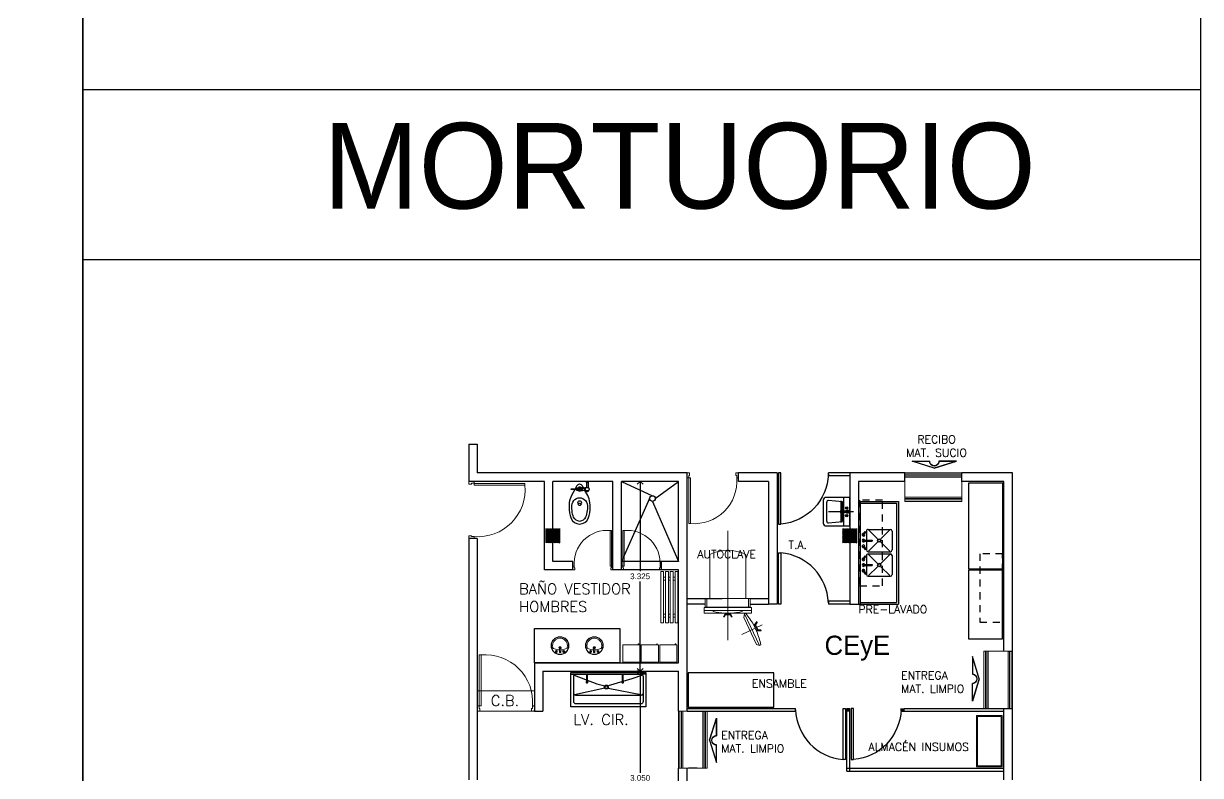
# Model space of a CAD drawing. Header units: millimetres. Extents: x 2523 to 2756, y 378 to 482.
# Drawn here: x 2716.28 to 2736.89, y 438.6 to 451.77 of the extents above; entities that cross this region are included whole.
import ezdxf
from ezdxf.enums import TextEntityAlignment as Align

# ---------------------------------------------------------------- set-up
doc = ezdxf.new("R2010")
doc.units = ezdxf.units.MM
doc.linetypes.add('REF ONCO-QUERETARO$0$HIDDEN', pattern=[0.375, 0.25, -0.125])
doc.layers.get('Defpoints').update_dxf_attribs({"color": 8})
for name, color, linetype in [('CANCEL', 6, 'Continuous'), ('CANCELES', 6, 'Continuous'), ('COLUMNAS PSC', 5, 'Continuous'), ('DUROCK', 101, 'Continuous'), ('MOB FIJO', 161, 'Continuous'), ('MOBSANIT', 161, 'Continuous'), ('MS', 8, 'Continuous'), ('PSC HATCH COLUMNAS', 9, 'Continuous'), ('PSC LINEAS AUX', 8, 'Continuous'), ('PSC MOB CARP', 161, 'Continuous'), ('PSC_MUROS PRINCIPALES', 1, 'Continuous'), ('TEXTO ZONAS', 4, 'Continuous')]:
    doc.layers.add(name, color=color, linetype=linetype)
for name, color, linetype, lineweight in [('PSC CANCELERIA', 6, 'Continuous', 9), ('PSC MOB Y EQUIP', 8, 'Continuous', 9), ('PSC PUERTAS M', 7, 'Continuous', 9), ('PSC TEXTOS', 3, 'Continuous', 13)]:
    doc.layers.add(name, color=color, linetype=linetype, lineweight=lineweight)
doc.styles.add('ARIAL', font='arial.ttf')
doc.styles.add('ROMANS', font='romans.shx')
doc.styles.add('STYLE1', font='GOTHIC.TTF')
doc.dimstyles.new('ARIAL', dxfattribs={"dimtxt": 0.1, "dimasz": 0.1, "dimexe": 0.05, "dimexo": 0, "dimgap": 0.04, "dimtad": 0, "dimtih": 1, "dimtoh": 1, "dimdec": 3, "dimzin": 0, "dimdsep": 46, "dimtxsty": 'ARIAL', "dimblk": 'OPEN90', "dimcen": 0.09, "dimclrd": 256, "dimclre": 256, "dimclrt": 30, "dimadec": 0, "dimazin": 0, "dimtm": 1e-09, "dimtfac": 1, "dimtdec": 3, "dimtofl": 0, "dimtmove": 2, "dimatfit": 2, "dimldrblk": 'OPEN90', "dimfxl": 1, "dimtolj": 1, "dimtzin": 0, "dimarcsym": 0})
pattern_1 = [(45, (629.889633, -834.860485), (-0.01122532015, 0.01122532015), [])]

# ---------------------------------------------------------------- blocks, each defined once
blk = doc.blocks.new('new blockE3')
at = {"layer": 'MOBSANIT'}
for p, q in [((-116.855, 80.52), (-117.457, 80.632)), ((-116.797, 80.52), (-116.265, 80.632)), ((-117.273, 80.354), (-116.855, 80.479)), ((-116.661, 80.442), (-116.797, 80.479)), ((-116.262, 80.288), (-116.661, 80.442)), ((-117.519, 80.274), (-117.419, 80.274)), ((-117.46, 80.288), (-117.273, 80.354)), ((-116.203, 80.274), (-116.303, 80.274))]:
    blk.add_line(p, q, dxfattribs=at)
blk.add_lwpolyline([(-116.203, 80.844), (-116.203, 80.244), (-117.519, 80.244), (-117.519, 80.844)], close=True, dxfattribs=at)
blk.add_lwpolyline([(-117.429, 80.274, -0.414214), (-117.469, 80.314), (-117.469, 80.754, -0.414214), (-117.429, 80.794), (-116.293, 80.794, -0.414214), (-116.253, 80.754), (-116.253, 80.314, -0.414214), (-116.293, 80.274), (-117.429, 80.274)], format="xyb", close=True, dxfattribs=at)
for points in [[(-117.469, 80.604, -0.414214), (-117.429, 80.644), (-116.293, 80.644, -0.414214), (-116.253, 80.604)], [(-117.101, 80.274), (-117.101, 80.412, 1), (-117.121, 80.412), (-117.121, 80.274)], [(-116.475, 80.274), (-116.475, 80.412, 1), (-116.495, 80.412), (-116.495, 80.274)]]:
    blk.add_lwpolyline(points, format="xyb", dxfattribs=at)
for radius in [0.0354, 0.0254]:
    blk.add_circle((-116.826, 80.5), radius, dxfattribs=at)
for centre in [(-117.111, 80.412), (-116.485, 80.412)]:
    blk.add_arc(centre, 0.015, 311.8103, 228.1897, dxfattribs=at)
blk = doc.blocks.new('P90')
at = {"color": 2}
for points in [[(-0.016, 0), (0, 0), (0, -0.043), (-0.044, -0.043), (-0.044, -0.028), (-0.085, -0.028), (-0.085, 0), (-0.068, 0)], [(-0.016, -0.9), (0, -0.9), (0, -0.857), (-0.044, -0.857), (-0.044, -0.872), (-0.085, -0.872), (-0.085, -0.9), (-0.068, -0.9)]]:
    blk.add_lwpolyline(points, dxfattribs=at)
blk.add_lwpolyline([(-0.888, -0.868), (-0.085, -0.868), (-0.888, -0.868), (-0.888, -0.841), (-0.085, -0.841), (-0.085, -0.868)], close=True, dxfattribs=at)
at = {"color": 8}
blk.add_arc((-0.142, -0.775), 0.749, 85.6549, 185.0497, dxfattribs=at)
blk = doc.blocks.new('esterilz202038')
for p, q in [((-0.651, 0.267), (-0.662, 0.244)), ((-0.662, 0.244), (-0.109, -0.019)), ((-0.662, 0.244), (-0.646, 0.19)), ((-0.473, -0.07), (-0.301, 0.291)), ((-0.391, 0.219), (-0.299, 0.175)), ((-0.646, 0.19), (-0.175, -0.034)), ((-0.424, 0.197), (-0.297, 0.137)), ((-0.391, 0.2), (-0.314, 0.164)), ((-0.109, -0.019), (-0.1, 0.005)), ((-0.1, -0.729), (-0.1, 0.101)), ((0, 0.101), (-0.1, 0.101)), ((-0.05, -0.059), (-0.05, 0.101)), ((0, -0.729), (0, 0.101)), ((0.16, 0.081), (0.01, 0.081)), ((0.01, -0.709), (0.01, 0.081)), ((0.01, 0.051), (0.01, -0.679)), ((0.01, 0.051), (0.16, 0.051)), ((0.16, -0.709), (0.16, 0.081)), ((0.16, -0.679), (0.16, 0.051)), ((0.93, 0.001), (0.16, 0.001)), ((-0.109, -0.019), (-0.175, -0.034)), ((1.345, -0.314), (-0.568, -0.314)), ((-0.128, -0.356), (-0.128, -0.271)), ((-0.114, -0.349), (-0.114, -0.278)), ((-0.05, -0.569), (-0.05, -0.729)), ((-0.1, -0.729), (0, -0.729)), ((0.01, -0.679), (0.16, -0.679)), ((0.16, -0.709), (0.01, -0.709)), ((0.93, -0.629), (0.16, -0.629))]:
    blk.add_line(p, q)
for points in [[(-0.406, 0.189), (-0.407, 0.274), (-0.391, 0.266), (-0.39, 0.181)], [(-0.314, 0.145), (-0.245, 0.197), (-0.26, 0.204), (-0.329, 0.152)], [(-0.1, -0.271), (-0.164, -0.238), (-0.164, -0.252), (-0.1, -0.285)], [(-0.1, -0.356), (-0.164, -0.387), (-0.164, -0.373), (-0.1, -0.342)]]:
    blk.add_lwpolyline(points)
blk.add_lwpolyline([(-0.1, -0.369, 0.023877), (-0.071, -0.569), (-0.05, -0.569), (-0.05, -0.059), (-0.071, -0.059, 0.023732), (-0.1, -0.259)], format="xyb")
for centre, radius, start, end in [((-1.288, -2.182), 2.531, 69.9503, 75.4215), ((-1.616, -2.06), 2.562, 53.724, 59.115), ((0.286, -0.314), 0.717, 333.9363, 26.0637)]:
    blk.add_arc(centre, radius, start, end)
blk = doc.blocks.new('t1')
at = {"layer": 'MOBSANIT'}
for p, q in [((2421.926, 1048.605), (2421.226, 1048.605)), ((2421.226, 1046.805), (2421.226, 1048.605)), ((2421.896, 1048.575), (2421.256, 1048.575)), ((2421.256, 1046.835), (2421.256, 1048.575)), ((2421.896, 1046.805), (2421.896, 1048.605)), ((2421.926, 1046.805), (2421.926, 1048.605)), ((2421.336, 1047.755), (2421.336, 1048.085)), ((2421.756, 1048.115), (2421.366, 1048.115)), ((2421.376, 1048.105), (2421.533, 1047.949)), ((2421.59, 1047.949), (2421.746, 1048.105)), ((2421.786, 1047.928), (2421.786, 1048.085)), ((2421.807, 1048.082), (2421.793, 1048.073)), ((2421.83, 1048.016), (2421.793, 1048.073)), ((2421.843, 1048.025), (2421.807, 1048.082)), ((2421.376, 1047.735), (2421.533, 1047.892)), ((2421.59, 1047.892), (2421.746, 1047.735)), ((2421.836, 1047.928), (2421.686, 1047.928)), ((2421.686, 1047.912), (2421.686, 1047.928)), ((2421.836, 1047.912), (2421.686, 1047.912)), ((2421.786, 1047.755), (2421.786, 1047.912)), ((2421.843, 1048.025), (2421.83, 1048.016)), ((2421.836, 1047.912), (2421.836, 1047.928)), ((2421.336, 1047.326), (2421.336, 1047.656)), ((2421.756, 1047.725), (2421.366, 1047.725)), ((2421.756, 1047.686), (2421.366, 1047.686)), ((2421.376, 1047.676), (2421.533, 1047.52)), ((2421.59, 1047.52), (2421.746, 1047.676)), ((2421.786, 1047.499), (2421.786, 1047.656)), ((2421.83, 1047.825), (2421.793, 1047.767)), ((2421.807, 1047.759), (2421.793, 1047.767)), ((2421.807, 1047.653), (2421.793, 1047.644)), ((2421.83, 1047.587), (2421.793, 1047.644)), ((2421.843, 1047.816), (2421.807, 1047.759)), ((2421.843, 1047.596), (2421.807, 1047.653)), ((2421.843, 1047.816), (2421.83, 1047.825)), ((2421.376, 1047.306), (2421.533, 1047.463)), ((2421.59, 1047.463), (2421.746, 1047.306)), ((2421.836, 1047.499), (2421.686, 1047.499)), ((2421.686, 1047.483), (2421.686, 1047.499)), ((2421.836, 1047.483), (2421.686, 1047.483)), ((2421.786, 1047.326), (2421.786, 1047.483)), ((2421.843, 1047.596), (2421.83, 1047.587)), ((2421.836, 1047.483), (2421.836, 1047.499)), ((2421.756, 1047.296), (2421.366, 1047.296)), ((2421.83, 1047.396), (2421.793, 1047.338)), ((2421.807, 1047.33), (2421.793, 1047.338)), ((2421.843, 1047.387), (2421.807, 1047.33)), ((2421.843, 1047.387), (2421.83, 1047.396)), ((2421.896, 1046.835), (2421.256, 1046.835)), ((2421.926, 1046.805), (2421.226, 1046.805))]:
    blk.add_line(p, q, dxfattribs=at)
for centre, radius in [((2421.561, 1047.92), 0.03), ((2421.561, 1047.92), 0.025), ((2421.561, 1047.491), 0.03), ((2421.561, 1047.491), 0.025)]:
    blk.add_circle(centre, radius, dxfattribs=at)
for centre, radius, start, end in [((2421.366, 1048.085), 0.03, 90, 180), ((2421.756, 1048.085), 0.03, 0, 90), ((2421.836, 1048.02), 0.024, 141.8369, 102.8945), ((2421.836, 1047.92), 0.024, 199.4712, 160.5288), ((2421.366, 1047.755), 0.03, 180, 270), ((2421.366, 1047.656), 0.03, 90, 180), ((2421.756, 1047.755), 0.03, 270, 0), ((2421.756, 1047.656), 0.03, 0, 90), ((2421.836, 1047.82), 0.024, 257.1055, 218.1631), ((2421.836, 1047.591), 0.024, 141.8369, 102.8945), ((2421.836, 1047.491), 0.024, 199.4712, 160.5288), ((2421.366, 1047.326), 0.03, 180, 270), ((2421.756, 1047.326), 0.03, 270, 0), ((2421.836, 1047.391), 0.024, 257.1055, 218.1631)]:
    blk.add_arc(centre, radius, start, end, dxfattribs=at)
blk = doc.blocks.new('REF ONCO-QUERETARO$0$F')
at = {"color": 8}
for p, q in [((0, 0), (-0.241, 0.781)), ((-0.241, 0.781), (-0.241, 0.161)), ((0, 0), (-0.241, -0.781)), ((-0.241, -0.781), (-0.241, -0.161))]:
    blk.add_line(p, q, dxfattribs=at)
at = {"color": 4, "const_width": 0.0158}
blk.add_lwpolyline([(-0.225, 0.676), (-0.016, 0), (-0.225, -0.676), (-0.225, -0.176, 0.914559), (-0.225, 0.176)], format="xyb", close=True, dxfattribs=at)
at = {"color": 8}
blk.add_arc((-0.241, 0), 0.161, 270, 90, dxfattribs=at)
blk = doc.blocks.new('A$C65B3535D')
at = {"color": 8, "lineweight": 9}
for p, q in [((0.079, 0.259), (0.103, 0.259)), ((0.091, 0.247), (0.091, 0.271)), ((0.168, 0.255), (0.144, 0.255)), ((0.233, 0.259), (0.21, 0.259)), ((0.221, 0.247), (0.221, 0.271)), ((0.164, 0.196), (0.148, 0.196))]:
    blk.add_line(p, q, dxfattribs=at)
at = {"lineweight": 9}
for points in [[(0.076, 0.255, -0.247805), (0.087, 0.244, 0.116963), (0.095, 0.244, -0.247805), (0.106, 0.255, 0.116963), (0.106, 0.263, -0.247805), (0.095, 0.274, 0.116963), (0.087, 0.274, -0.247805), (0.076, 0.263, 0.116963)], [(0.164, 0.196), (0.168, 0.255, 0.015831), (0.168, 0.255), (0.168, 0.272, 0.414214), (0.165, 0.274), (0.147, 0.274, 0.414214), (0.144, 0.272), (0.144, 0.255, 0.015831), (0.144, 0.255), (0.148, 0.196, -0.015831), (0.148, 0.196), (0.148, 0.184, 0.414214), (0.151, 0.181), (0.161, 0.181, 0.414214), (0.164, 0.184), (0.164, 0.196, -0.015831)], [(0.237, 0.255, 0.247805), (0.225, 0.244, -0.116963), (0.218, 0.244, 0.247805), (0.206, 0.255, -0.116963), (0.206, 0.263, 0.247805), (0.218, 0.274, -0.116963), (0.225, 0.274, 0.247805), (0.237, 0.263, -0.116963)]]:
    blk.add_lwpolyline(points, format="xyb", close=True, dxfattribs=at)
for centre, radius in [((0.156, 0.156), 0.156), ((0.091, 0.259), 0.00217), ((0.091, 0.259), 0.00217), ((0.156, 0.268), 0.00331), ((0.221, 0.259), 0.00217), ((0.221, 0.259), 0.00217)]:
    blk.add_circle(centre, radius, dxfattribs=at)
at = {"color": 8, "lineweight": 9}
blk.add_circle((0.156, 0.156), 0.15, dxfattribs=at)
for centre, radius, start, end in [((0.156, -0.049), 0.281, 92.1328, 121.2779), ((0.091, 0.259), 0.0145, 106.4867, 163.5133), ((0.091, 0.259), 0.0145, 196.4867, 253.5133), ((0.091, 0.259), 0.0145, 16.4867, 73.5133), ((0.091, 0.259), 0.0145, 286.4867, 343.5133), ((0.156, 0.194), 0.0193, 118.3264, 62.8889), ((0.156, -0.049), 0.281, 58.7221, 87.8672), ((0.221, 0.259), 0.0145, 106.4867, 163.5133), ((0.221, 0.259), 0.0145, 196.4867, 253.5133), ((0.221, 0.259), 0.0145, 16.4867, 73.5133), ((0.221, 0.259), 0.0145, 286.4867, 343.5133), ((0.156, 0.156), 0.13, 158.4712, 21.5288), ((0.156, 0.194), 0.0121, 135.5831, 230.2082), ((0.156, 0.194), 0.0121, 309.7918, 44.4169)]:
    blk.add_arc(centre, radius, start, end, dxfattribs=at)
blk = doc.blocks.new('A$C05C22262')
for p, q in [((0.037, 0.735), (0.037, 0.644)), ((0.067, 0.735), (0.067, 0.644)), ((0.135, 0.63), (0.098, 0.63)), ((0.135, 0.599), (0.098, 0.599))]:
    blk.add_line(p, q)
at = {"color": 8}
for p, q in [((0.038, 0.735), (0.038, 0.742)), ((0.052, 0.735), (0.052, 0.742)), ((0.066, 0.735), (0.066, 0.742)), ((0.098, 0.632), (0.085, 0.632)), ((0.185, 0.61), (0.185, 0.62)), ((0.221, 0.627), (0.218, 0.627)), ((0.234, 0.624), (0.221, 0.624)), ((0.033, 0.586), (0.033, 0.584)), ((0.037, 0.579), (0.037, 0.584)), ((0.052, 0.579), (0.052, 0.584)), ((0.067, 0.579), (0.067, 0.584)), ((0.071, 0.586), (0.071, 0.584)), ((0.085, 0.615), (0.098, 0.615)), ((0.098, 0.598), (0.085, 0.598)), ((0.19, 0.615), (0.18, 0.615)), ((0.221, 0.603), (0.218, 0.603)), ((0.234, 0.615), (0.221, 0.615)), ((0.234, 0.606), (0.221, 0.606))]:
    blk.add_line(p, q, dxfattribs=at)
for points in [[(0.085, 0.635, 0.154601), (0.073, 0.644), (0.032, 0.644, 0.455032), (0.032, 0.586), (0.071, 0.586, 0.259938), (0.085, 0.595)], [(0.112, 0.63), (0.133, 0.668, -0.290731), (0.183, 0.7), (0.185, 0.7), (0.187, 0.7, -0.290731), (0.237, 0.668), (0.264, 0.619)], [(0.269, 0.611), (0.328, 0.505, -0.085425), (0.366, 0.379), (0.37, 0.328), (0.37, 0.304, -0.095638), (0.336, 0.101, -0.260174), (0.185, 0, -0.260174), (0.034, 0.101, -0.095638), (0, 0.304), (0, 0.328), (0.004, 0.379, -0.085425), (0.042, 0.505), (0.091, 0.592)]]:
    blk.add_lwpolyline(points, format="xyb")
for points in [[(0.025, 0.75), (0.079, 0.75, -0.443315), (0.071, 0.742), (0.033, 0.742, -0.443315)], [(0.254, 0.611), (0.329, 0.609, 0.421553), (0.334, 0.614), (0.334, 0.616, 0.421553), (0.329, 0.621), (0.254, 0.619)], [(0.049, 0.579), (0.056, 0.579), (0.056, 0.577, -0.414214), (0.054, 0.575), (0.051, 0.575, -0.414214), (0.049, 0.577)]]:
    blk.add_lwpolyline(points, format="xyb", close=True, dxfattribs=at)
for points in [[(0.072, 0.742), (0.072, 0.735), (0.033, 0.735), (0.033, 0.742)], [(0.198, 0.622), (0.198, 0.607), (0.185, 0.6), (0.172, 0.607), (0.172, 0.622), (0.185, 0.63)], [(0.234, 0.599), (0.221, 0.599), (0.221, 0.631), (0.234, 0.631)], [(0.247, 0.604), (0.234, 0.604), (0.234, 0.626), (0.247, 0.626)], [(0.254, 0.608), (0.247, 0.608), (0.247, 0.622), (0.254, 0.622)], [(0.032, 0.584), (0.073, 0.584), (0.073, 0.579), (0.032, 0.579)]]:
    blk.add_lwpolyline(points, close=True, dxfattribs=at)
blk.add_lwpolyline([(0.085, 0.592), (0.085, 0.638), (0.098, 0.638), (0.098, 0.592)], close=True)
blk.add_lwpolyline([(0.159, 0.592), (0.135, 0.592), (0.135, 0.638), (0.159, 0.638)])
blk.add_lwpolyline([(0.185, 0.463, 0.094025), (0.131, 0.451, 0.231007), (0.052, 0.359), (0.052, 0.359, 0.115347), (0.08, 0.121, 0.246972), (0.185, 0.05, 0.246972), (0.29, 0.121, 0.115347), (0.318, 0.359), (0.318, 0.359, 0.231007), (0.239, 0.451, 0.094025)], format="xyb", close=True)
for radius in [0.035, 0.0095]:
    blk.add_circle((0.185, 0.615), radius)
blk.add_circle((0.185, 0.37), 0.0362, dxfattribs=at)
blk.add_arc((0.185, 0.331), 0.0362, 32.8341, 147.1659, dxfattribs=at)
blk = doc.blocks.new('WC')
at = {"layer": 'MOBSANIT', "rotation": 180}
blk.add_blockref('A$C05C22262', (0.17, 0.75), dxfattribs=at)
blk = doc.blocks.new('CASILLERO')
blk.add_lwpolyline([(0.15, 0), (-0.15, 0), (-0.15, 0.3), (0.15, 0.3)], close=True)
blk.add_lwpolyline([(0.12, 0), (0.12, -0.02), (0.13, -0.02), (0.13, 0)])
blk.add_circle((0.125, -0.015), 0.00353)
blk = doc.blocks.new('A$C5EB722BF')
at = {"layer": 'PSC MOB Y EQUIP'}
for p, q in [((0, 0.9), (0, 0)), ((0.05, 0.9), (0, 0.9)), ((0.05, 0.9), (0.05, 0)), ((0.083, 0.9), (0.083, 0)), ((0.133, 0.9), (0.083, 0.9)), ((0.133, 0.9), (0.133, 0)), ((0.167, 0), (0.167, 0.9)), ((0.217, 0.9), (0.167, 0.9)), ((0.217, 0), (0.217, 0.9)), ((0.3, 0.9), (0.25, 0.9)), ((0.25, 0), (0.25, 0.9)), ((0.3, 0), (0.3, 0.9)), ((0.083, 0.8), (0.05, 0.8)), ((0.083, 0.75), (0.05, 0.75)), ((0.167, 0.8), (0.133, 0.8)), ((0.167, 0.75), (0.133, 0.75)), ((0.25, 0.8), (0.217, 0.8)), ((0.25, 0.75), (0.217, 0.75)), ((0, 0), (0.05, 0)), ((0.05, 0.15), (0.083, 0.15)), ((0.05, 0.1), (0.083, 0.1)), ((0.083, 0), (0.133, 0)), ((0.133, 0.15), (0.167, 0.15)), ((0.133, 0.1), (0.167, 0.1)), ((0.167, 0), (0.217, 0)), ((0.217, 0.15), (0.25, 0.15)), ((0.217, 0.1), (0.25, 0.1)), ((0.25, 0), (0.3, 0))]:
    blk.add_line(p, q, dxfattribs=at)
blk = doc.blocks.new('CIRUGIA opc7$0$134')
at = {"linetype": 'Continuous'}
for p, q in [((-0.45, -0.45), (-0.45, 0.45)), ((-0.45, 0.45), (0, 0.45)), ((-0.43, -0.43), (-0.43, 0.43)), ((-0.43, 0.43), (-0.02, 0.43)), ((-0.02, -0.43), (-0.02, 0.43)), ((0, -0.45), (0, 0.45)), ((-0.45, -0.45), (0, -0.45)), ((-0.43, -0.43), (-0.02, -0.43))]:
    blk.add_line(p, q, dxfattribs=at)
blk = doc.blocks.new('PK100')
at = {"layer": 'CANCEL'}
blk.add_lwpolyline([(-0.978, -0.025), (-0.978, 0.975), (-0.931, 0.975), (-0.931, -0.025), (-0.978, -0.025), (-0.978, 0.965)], dxfattribs=at)
blk.add_arc((-1.019, -0.041), 1.02, 2.3148, 85.014, dxfattribs=at)
blk = doc.blocks.new('_Open90')
at = {"color": 0, "linetype": 'ByBlock', "lineweight": -2}
for p, q in [((0, 0), (-1, 0)), ((-0.5, 0.5), (0, 0)), ((0, 0), (-0.5, -0.5))]:
    blk.add_line(p, q, dxfattribs=at)
blk = doc.blocks.new('*D518')
at = {"lineweight": -2, "transparency": 16777216}
for p, q in [((2727.08, 440.43), (2727.03, 440.43)), ((2727.08, 440.33), (2727.08, 438.652)), ((2727.08, 437.48), (2727.08, 438.47)), ((2727.08, 437.38), (2727.13, 437.38))]:
    blk.add_line(p, q, dxfattribs=at)
at = {"layer": 'Defpoints', "color": 0, "transparency": 16777216}
for p in [(2727.08, 440.43), (2727.08, 440.43), (2727.08, 437.38)]:
    blk.add_point(p, dxfattribs=at)
at = {"lineweight": -2, "transparency": 16777216, "xscale": 0.1, "yscale": 0.1, "zscale": 0.1}
for p, rotation in [((2727.08, 440.43), 90), ((2727.08, 437.38), 270)]:
    blk.add_blockref('_Open90', p, dxfattribs=dict(at, rotation=rotation))
at = {"color": 30, "transparency": 16777216, "insert": (2727.08, 438.561), "char_height": 0.1, "attachment_point": 5, "style": 'ARIAL'}
blk.add_mtext('\\A1;3.050', dxfattribs=at)
blk = doc.blocks.new('*D519')
at = {"lineweight": -2, "transparency": 16777216}
for p, q in [((2727.08, 443.755), (2727.03, 443.755)), ((2727.08, 443.655), (2727.08, 442.183)), ((2727.08, 440.53), (2727.08, 442.001)), ((2727.08, 440.43), (2727.03, 440.43))]:
    blk.add_line(p, q, dxfattribs=at)
at = {"layer": 'Defpoints', "color": 0, "transparency": 16777216}
for p in [(2727.08, 443.755), (2727.08, 443.755), (2727.08, 440.43)]:
    blk.add_point(p, dxfattribs=at)
at = {"lineweight": -2, "transparency": 16777216, "xscale": 0.1, "yscale": 0.1, "zscale": 0.1}
for p, rotation in [((2727.08, 443.755), 90), ((2727.08, 440.43), 270)]:
    blk.add_blockref('_Open90', p, dxfattribs=dict(at, rotation=rotation))
at = {"color": 30, "transparency": 16777216, "insert": (2727.08, 442.092), "char_height": 0.1, "attachment_point": 5, "style": 'ARIAL'}
blk.add_mtext('\\A1;3.325', dxfattribs=at)
blk = doc.blocks.new('new block2233r')
at = {"layer": 'MOBSANIT', "linetype": 'Continuous'}
for p, q in [((-98.994, 88.759), (-98.994, 88.259)), ((-98.944, 88.698), (-98.944, 88.536)), ((-98.691, 88.676), (-98.691, 88.342)), ((-99.16, 88.509), (-98.971, 88.509)), ((-99.062, 88.582), (-99.023, 88.582)), ((-99.062, 88.571), (-99.023, 88.571)), ((-99.062, 88.447), (-99.023, 88.447)), ((-98.957, 88.509), (-98.93, 88.509)), ((-98.944, 88.523), (-98.944, 88.496)), ((-98.944, 88.482), (-98.944, 88.32)), ((-98.917, 88.509), (-98.722, 88.509))]:
    blk.add_line(p, q, dxfattribs=at)
blk.add_lwpolyline([(-99.096, 88.759), (-99.096, 88.259), (-98.681, 88.259, 0.414214), (-98.631, 88.309), (-98.631, 88.709, 0.414214), (-98.681, 88.759), (-99.096, 88.759)], format="xyb", close=True, dxfattribs=at)
for points in [[(-98.723, 88.706), (-98.97, 88.684), (-98.97, 88.334), (-98.723, 88.312)], [(-99.039, 88.493), (-99.039, 88.482), (-99.073, 88.482), (-99.073, 88.536), (-99.039, 88.536), (-99.039, 88.525)]]:
    blk.add_lwpolyline(points, dxfattribs=at)
blk.add_lwpolyline([(-98.927, 88.519), (-99.062, 88.526), (-99.062, 88.492), (-98.927, 88.499)], close=True, dxfattribs=at)
for centre in [(-99.042, 88.577), (-99.042, 88.442)]:
    blk.add_circle(centre, 0.0203, dxfattribs=at)
for centre, start, end in [((-98.721, 88.676), 0, 95.1134), ((-98.721, 88.342), 264.8866, 360)]:
    blk.add_arc(centre, 0.03, start, end, dxfattribs=at)

msp = doc.modelspace()

# ---------------------------------------------------------------- hatches: boundary and pattern name
at = {"layer": 'PSC HATCH COLUMNAS', "linetype": 'Continuous'}
h = msp.add_hatch(dxfattribs=at)
h.set_pattern_fill('LINE', color=256, scale=0.005, angle=45, style=0)
h.set_pattern_definition(pattern_1)
h.paths.add_polyline_path([(2725.4249, 442.9252), (2725.6726, 442.9252), (2725.6726, 442.6775), (2725.4249, 442.6775)])
h = msp.add_hatch(dxfattribs=at)
h.set_pattern_fill('LINE', color=256, scale=0.005, angle=45, style=0)
h.set_pattern_definition(pattern_1)
h.paths.add_polyline_path([(2730.6249, 442.9252), (2730.8726, 442.9252), (2730.8726, 442.6775), (2730.6249, 442.6775)])

# ---------------------------------------------------------------- linework, layer by layer
at = {"layer": 'CANCELES'}
for p, q in [((2730.7519, 443.9045), (2730.3769, 443.9045)), ((2730.3769, 443.8545), (2730.3769, 443.9045)), ((2730.7519, 443.8545), (2730.3769, 443.8545)), ((2730.7519, 441.6545), (2730.3769, 441.6545)), ((2730.3769, 441.6545), (2730.3769, 441.6045)), ((2730.7519, 441.6045), (2730.3769, 441.6045)), ((2727.9019, 439.7795), (2729.8019, 439.7795)), ((2727.9019, 439.7295), (2729.8019, 439.7295)), ((2729.8019, 439.7295), (2729.8019, 439.7795)), ((2730.7019, 439.7795), (2730.7519, 439.7795)), ((2730.7019, 438.6795), (2730.7019, 439.7795)), ((2730.7519, 438.6795), (2730.7519, 439.7795)), ((2731.6519, 439.7295), (2731.6519, 439.7795)), ((2731.6519, 439.7295), (2733.4519, 439.7295)), ((2731.7019, 439.7795), (2733.5269, 439.7795)), ((2731.7019, 439.7295), (2731.7019, 439.7795)), ((2730.7019, 438.7295), (2733.4519, 438.7295)), ((2730.7019, 438.6795), (2733.4519, 438.6795))]:
    msp.add_line(p, q, dxfattribs=at)
for points in [[(2730.7019, 439.7795), (2730.7519, 439.7795), (2730.7019, 439.7295), (2730.7519, 439.7295)], [(2731.6512, 439.7795), (2731.7012, 439.7795), (2731.6512, 439.7295), (2731.7012, 439.7295)]]:
    msp.add_solid(points, dxfattribs=at)
at = {"layer": 'COLUMNAS PSC', "const_width": 0.01}
for points in [[(2725.4269, 442.9295), (2725.6769, 442.9295), (2725.6769, 442.6795), (2725.4269, 442.6795)], [(2730.6269, 442.9295), (2730.8769, 442.9295), (2730.8769, 442.6795), (2730.6269, 442.6795)]]:
    msp.add_lwpolyline(points, close=True, dxfattribs=at)
at = {"layer": 'Defpoints'}
msp.add_lwpolyline([(2637.7002, 476.1288), (2717.3183, 476.1288), (2717.3183, 427.1975), (2637.7002, 427.1975)], close=True, dxfattribs=at)
msp.add_lwpolyline([(2717.3183, 450.6171), (2736.8942, 450.6171)], dxfattribs=at)
at = {"layer": 'DUROCK'}
for p, q in [((2727.9019, 441.7045), (2728.5144, 441.7045)), ((2728.2188, 441.6045), (2727.9019, 441.6045)), ((2729.0088, 441.7045), (2729.3269, 441.7045)), ((2729.0088, 441.6045), (2729.3269, 441.6045))]:
    msp.add_line(p, q, dxfattribs=at)
at = {"layer": 'MOB FIJO'}
for points in [[(2732.8309, 442.2254), (2733.4309, 442.2254), (2733.4309, 443.7254), (2732.8309, 443.7254)], [(2732.8295, 440.9987), (2733.4295, 440.9987), (2733.4295, 442.1987), (2732.8295, 442.1987)], [(2729.4205, 439.8017), (2729.4205, 440.4017), (2727.9205, 440.4017), (2727.9205, 439.8017)]]:
    msp.add_lwpolyline(points, close=True, dxfattribs=at)
at = {"layer": 'MOBSANIT'}
msp.add_lwpolyline([(2726.7269, 441.1795), (2726.7269, 440.5795), (2725.2269, 440.5795), (2725.2269, 441.1795)], close=True, dxfattribs=at)
at = {"layer": 'MS'}
msp.add_lwpolyline([(2736.8942, 378.2662), (2717.3183, 378.2662), (2717.3183, 476.1288), (2736.8942, 476.1288)], close=True, dxfattribs=at)
msp.add_lwpolyline([(2717.3183, 447.6397), (2736.8942, 447.6397)], dxfattribs=at)
at = {"layer": 'PSC CANCELERIA'}
for p, q in [((2732.7144, 443.9045), (2731.7144, 443.9045)), ((2731.7144, 443.9045), (2731.7144, 443.4045)), ((2732.7144, 443.8795), (2731.7144, 443.8795)), ((2732.7144, 443.8545), (2731.7144, 443.8545)), ((2732.7144, 443.4045), (2732.7144, 443.9045)), ((2732.7144, 443.8295), (2731.7144, 443.8295)), ((2731.7144, 443.4795), (2732.7144, 443.4795)), ((2731.7144, 443.4545), (2732.7144, 443.4545)), ((2731.7144, 443.4295), (2732.7144, 443.4295)), ((2731.7144, 443.4045), (2732.7144, 443.4045)), ((2733.6019, 440.7795), (2733.1019, 440.7795)), ((2733.1019, 440.7795), (2733.1019, 439.7795)), ((2733.1269, 440.7795), (2733.1269, 439.7795)), ((2733.1519, 440.7795), (2733.1519, 439.7795)), ((2733.1769, 440.7795), (2733.1769, 439.7795)), ((2733.5269, 439.7795), (2733.5269, 440.7795)), ((2733.5519, 439.7795), (2733.5519, 440.7795)), ((2733.5769, 439.7795), (2733.5769, 440.7795)), ((2733.6019, 439.7795), (2733.6019, 440.7795)), ((2728.2519, 439.7295), (2727.7519, 439.7295)), ((2727.7519, 439.7295), (2727.7519, 438.7295)), ((2727.7769, 439.7295), (2727.7769, 438.7295)), ((2727.8019, 439.7295), (2727.8019, 438.7295)), ((2727.8269, 439.7295), (2727.8269, 438.7295)), ((2728.1769, 438.7295), (2728.1769, 439.7295)), ((2728.2019, 438.7295), (2728.2019, 439.7295)), ((2728.2269, 438.7295), (2728.2269, 439.7295)), ((2728.2519, 438.7295), (2728.2519, 439.7295)), ((2730.7019, 439.7295), (2730.7519, 439.7295)), ((2733.1019, 439.7795), (2733.6019, 439.7795)), ((2727.7519, 438.7295), (2728.2519, 438.7295))]:
    msp.add_line(p, q, dxfattribs=at)
at = {"layer": 'PSC LINEAS AUX'}
for p, q in [((2726.7519, 443.7545), (2727.2957, 443.5045)), ((2727.3457, 443.4545), (2727.7519, 443.7545)), ((2727.2457, 443.4545), (2726.7519, 442.3545)), ((2727.2957, 443.4045), (2727.7519, 442.3545)), ((2727.4519, 442.3545), (2726.7519, 442.3545)), ((2727.4519, 442.2045), (2726.7519, 442.2045))]:
    msp.add_line(p, q, dxfattribs=at)
msp.add_circle((2727.2957, 443.4545), 0.05, dxfattribs=at)
at = {"layer": 'PSC MOB CARP', "linetype": 'REF ONCO-QUERETARO$0$HIDDEN', "ltscale": 0.5}
for points in [[(2731.3243, 443.4263), (2730.9243, 443.4263), (2730.9243, 441.9263), (2731.3243, 441.9263)], [(2733.0295, 441.2873), (2733.4295, 441.2873), (2733.4295, 442.4873), (2733.0295, 442.4873)]]:
    msp.add_lwpolyline(points, close=True, dxfattribs=at)
at = {"layer": 'PSC MOB Y EQUIP'}
msp.add_lwpolyline([(2725.2269, 439.7295), (2725.2269, 440.0893), (2724.2269, 440.0893), (2724.2269, 439.7295)], close=True, dxfattribs=at)
at = {"layer": 'PSC_MUROS PRINCIPALES'}
for p, q in [((2724.0769, 444.4045), (2724.2269, 444.4045)), ((2724.0769, 444.4045), (2724.0769, 443.7545)), ((2724.2269, 444.4045), (2724.2269, 443.9045)), ((2727.9019, 443.9045), (2724.2269, 443.9045)), ((2727.9019, 439.7295), (2727.9019, 443.9045)), ((2729.4769, 443.9045), (2728.8019, 443.9045)), ((2728.8019, 443.7545), (2728.8019, 443.9045)), ((2729.4769, 443.9045), (2729.4769, 441.6045)), ((2730.7519, 443.9045), (2730.7519, 441.6045)), ((2731.7144, 443.9045), (2730.7519, 443.9045)), ((2731.7144, 443.7545), (2731.7144, 443.9045)), ((2733.6019, 443.9045), (2732.7144, 443.9045)), ((2732.7144, 443.7545), (2732.7144, 443.9045)), ((2733.6019, 440.7795), (2733.6019, 443.9045)), ((2725.4019, 443.7545), (2724.0769, 443.7545)), ((2725.4019, 442.2045), (2725.4019, 443.7545)), ((2726.6019, 443.7545), (2725.5519, 443.7545)), ((2725.5519, 442.3545), (2725.5519, 443.7545)), ((2726.6019, 442.2045), (2726.6019, 443.7545)), ((2727.7519, 443.7545), (2726.7519, 443.7545)), ((2726.7519, 442.2045), (2726.7519, 443.7545)), ((2727.7519, 442.3545), (2727.7519, 443.7545)), ((2729.3269, 443.7545), (2728.8019, 443.7545)), ((2729.3269, 443.7545), (2729.3269, 441.6045)), ((2730.9019, 443.7545), (2730.9019, 441.6045)), ((2731.7144, 443.7545), (2730.9019, 443.7545)), ((2733.4519, 443.7545), (2732.7144, 443.7545)), ((2733.4519, 440.7795), (2733.4519, 443.7545)), ((2724.0769, 442.7545), (2724.0769, 438.5295)), ((2724.2269, 442.7545), (2724.0769, 442.7545)), ((2724.2269, 442.7545), (2724.2269, 438.5295)), ((2725.9019, 442.2045), (2725.4019, 442.2045)), ((2725.9019, 442.3545), (2725.5519, 442.3545)), ((2725.9019, 442.2045), (2725.9019, 442.3545)), ((2726.7519, 442.2045), (2726.6019, 442.2045)), ((2727.7519, 442.3545), (2727.4519, 442.3545)), ((2727.4519, 442.2045), (2727.4519, 442.3545)), ((2727.7519, 442.2045), (2727.4519, 442.2045)), ((2727.7519, 440.5795), (2727.7519, 442.2045)), ((2729.4769, 441.6045), (2729.3269, 441.6045)), ((2730.7519, 441.6045), (2730.9019, 441.6045)), ((2733.5269, 440.7795), (2733.6019, 440.7795)), ((2725.2269, 440.5795), (2727.7519, 440.5795)), ((2725.2269, 440.5795), (2725.2269, 439.7295)), ((2725.3769, 440.4295), (2727.7519, 440.4295)), ((2725.3769, 440.4295), (2725.3769, 439.7295)), ((2727.7519, 439.7295), (2727.7519, 440.4295)), ((2725.2269, 439.7295), (2725.3769, 439.7295)), ((2727.9269, 439.7295), (2728.0769, 439.7295)), ((2733.4519, 439.7795), (2733.6019, 439.7795)), ((2733.4519, 438.5295), (2733.4519, 439.7795)), ((2733.6019, 438.5295), (2733.6019, 439.7795)), ((2727.7519, 437.5295), (2727.7519, 438.7295)), ((2727.9019, 437.5295), (2727.9019, 438.7295)), ((2728.0769, 438.7295), (2727.9269, 438.7295))]:
    msp.add_line(p, q, dxfattribs=at)

# ---------------------------------------------------------------- block references
at = {"layer": 'MOBSANIT', "xscale": -1, "rotation": 180}
msp.add_blockref('WC', (2726.0347, 443.7545), dxfattribs=at)
at = {"layer": 'MOBSANIT', "rotation": 180}
for name, p in [('new block2233r', (2631.6563, 531.7334)), ('t1', (5152.8283, 1490.2097))]:
    msp.add_blockref(name, p, dxfattribs=at)
at = {"layer": 'MOBSANIT', "color": 8, "xscale": -1, "rotation": 180}
for p in [(2725.5207, 441.0342), (2726.1207, 441.0342)]:
    msp.add_blockref('A$C65B3535D', p, dxfattribs=at)
at = {"layer": 'PSC CANCELERIA', "yscale": 0.8951582067588788, "zscale": 0.8951582067588788}
for p, xscale, rotation in [((2730.3769, 443.8795), -0.8951582067588788, 180), ((2729.8019, 439.7545), 0.8951582067588788, 179.9999999977407), ((2731.6519, 439.7545), -0.8951582067588788, 180)]:
    msp.add_blockref('PK100', p, dxfattribs=dict(at, xscale=xscale, rotation=rotation))
at = {"layer": 'PSC CANCELERIA', "xscale": 0.8951582067588788, "yscale": 0.8951582067588788, "zscale": 0.8951582067588788}
msp.add_blockref('PK100', (2730.3769, 441.6295), dxfattribs=at)
at = {"layer": 'PSC CANCELERIA', "rotation": 180}
msp.add_blockref('A$C5EB722BF', (2727.7415, 442.1774), dxfattribs=at)
at = {"layer": 'PSC MOB CARP', "extrusion": (0, 0, -1), "xscale": 0.5, "yscale": 0.5, "zscale": -0.5}
for p, rotation in [((-2732.2322, 443.9873), 270), ((-2733.0192, 440.2974), 180)]:
    msp.add_blockref('REF ONCO-QUERETARO$0$F', p, dxfattribs=dict(at, rotation=rotation))
msp.add_blockref('REF ONCO-QUERETARO$0$F', (-2728.2952, 439.2199), dxfattribs=at)
at = {"layer": 'PSC MOB Y EQUIP', "xscale": -1}
for name, p, rotation in [('esterilz202038', (2728.9281, 441.5445), 270), ('CASILLERO', (2726.9252, 440.8907), 180), ('CASILLERO', (2727.2502, 440.8907), 180), ('CASILLERO', (2727.5752, 440.8907), 180), ('CIRUGIA opc7$0$134', (2733.4213, 439.206), 180)]:
    msp.add_blockref(name, p, dxfattribs=dict(at, rotation=rotation))
at = {"layer": 'PSC MOB Y EQUIP', "rotation": 179.9999999999999}
msp.add_blockref('new blockE3', (2609.6627, 520.6515), dxfattribs=at)
at = {"layer": 'PSC PUERTAS M'}
for p, xscale, yscale, zscale, rotation in [((2728.8014, 443.9045), -0.999447474835671, 0.999447474835671, 0.999447474835671, 270), ((2724.0769, 442.7556), 1.109891828357488, 1.109891828357488, 1.109891828357488, 180), ((2725.9019, 442.2045), -0.7778087299034627, 0.7778087299034627, 0.7778087299034627, 90), ((2727.4519, 442.2045), 0.7778087299034627, 0.7778087299034627, 0.7778087299034627, 270), ((2725.2263, 439.7295), 1.110404384641327, 1.110404384641327, 1.110404384641327, 270)]:
    msp.add_blockref('P90', p, dxfattribs=dict(at, xscale=xscale, yscale=yscale, zscale=zscale, rotation=rotation))

# ---------------------------------------------------------------- texts
at = {"layer": 'Defpoints', "insert": (2727.7697, 450.0332), "char_height": 1.5, "width": 50.411832, "attachment_point": 2, "style": 'STYLE1'}
msp.add_mtext('MORTUORIO', dxfattribs=at)
at = {"layer": 'PSC TEXTOS', "style": 'ROMANS'}
for s, p in [('C.B.', (2724.464, 439.8219)), ('LV. CIR.', (2725.91, 439.4891))]:
    msp.add_text(s, height=0.18691, rotation=360, dxfattribs=at).set_placement(p)
at = {"layer": 'PSC TEXTOS', "char_height": 0.140179, "width": 1.229867, "attachment_point": 1, "style": 'ROMANS'}
for s, insert in [('\\pxqc;RECIBO MAT. SUCIO', (2731.6566, 444.5607, 0.5271)), ('ENTREGA MAT. LIMPIO', (2731.6513, 440.4275, 0.3953)), ('ENTREGA MAT. LIMPIO', (2728.4993, 439.3791, 0.3953))]:
    msp.add_mtext(s, dxfattribs=dict(at, insert=insert))
at = {"layer": 'PSC TEXTOS', "attachment_point": 1, "style": 'ROMANS'}
for s, width, insert, char_height in [('T.A.', 1.881896, (2729.6787, 442.7146), 0.14018), ('AUTOCLAVE', 1.881896, (2728.0805, 442.5479), 0.14018), ('BAÑO VESTIDOR HOMBRES', 2.482715, (2724.9603, 441.9663), 0.186905), ('PRE-LAVADO', 1.881896, (2730.9023, 441.5843), 0.14018), ('ENSAMBLE', 1.881896, (2729.0363, 440.2853), 0.14018), ('ALMACÉN INSUMOS', 2.482715, (2731.0789, 439.1749), 0.140179)]:
    msp.add_mtext_dynamic_manual_height_columns(s, width=width, gutter_width=12.5, heights=[0], dxfattribs=dict(at, insert=insert, char_height=char_height))
at = {"layer": 'TEXTO ZONAS', "style": 'STYLE1'}
msp.add_text('CEyE', height=0.336, dxfattribs=at).set_placement((2730.8847, 440.8364), align=Align.MIDDLE)

# ---------------------------------------------------------------- dimensions: what is measured, and where the dimension line sits
dim = msp.add_linear_dim(base=(2727.0803, 443.7545), p1=(2727.0803, 440.4295), p2=(2727.0803, 443.7545), angle=90, dimstyle='ARIAL')
dim.commit()
dim.dimension.update_dxf_attribs({"geometry": '*D519', "text_midpoint": (2727.0803, 442.092)})
dim = msp.add_linear_dim(base=(2727.0803, 440.4295), p1=(2727.0803, 437.3795), p2=(2727.0803, 440.4295), angle=90, dimstyle='ARIAL')
dim.commit()
dim.dimension.update_dxf_attribs({"geometry": '*D518', "text_midpoint": (2727.0803, 438.5611), "dimtype": 160})

doc.saveas('drawing.dxf')
